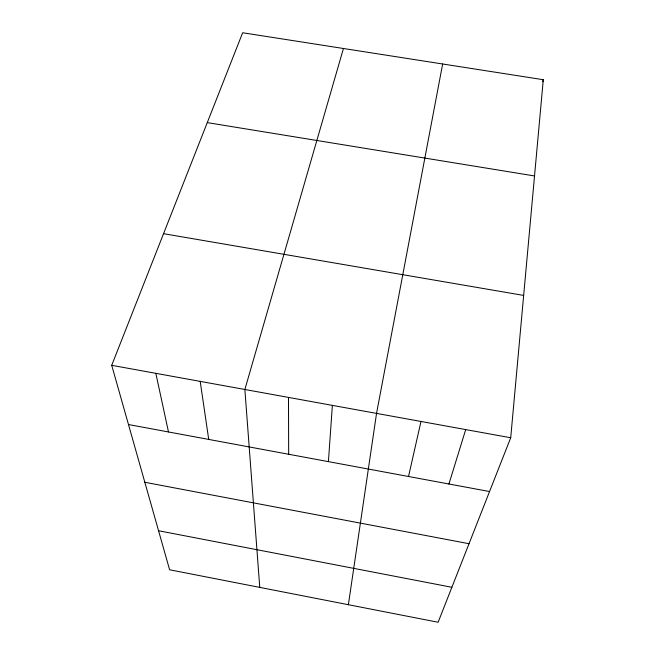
<?xml version="1.0" encoding="UTF-8"?>
<svg xmlns="http://www.w3.org/2000/svg" width="655" height="655" viewBox="0 0 655 655"><rect width="100%" height="100%" fill="white"/><g stroke="black" fill="none" stroke-linecap="round" stroke-linejoin="round"><path stroke-width="0.98" d="M328.409 461.636L332.372 405.38M510.712 437.753L543.282 79.705L242.653 32.75L111.718 365.318L169.612 569.776L438.121 622.25L510.712 437.753L111.718 365.318M348.378 604.712L376.543 413.395L442.657 63.985M408.523 476.504L420.985 421.468M542.741 81.662L543.282 79.705M343.441 48.495L244.864 389.496L259.765 587.396M448.921 484.004L465.713 429.59M207.275 122.616L534.521 175.958M163.545 233.679L523.656 295.421M128.486 424.538L489.555 491.537M144.837 482.276L469.021 543.707M158.559 530.738L451.876 587.281M155.825 373.325L168.491 431.956M200.201 381.382L208.724 439.423M288.487 397.413L288.683 454.267"/></g></svg>
